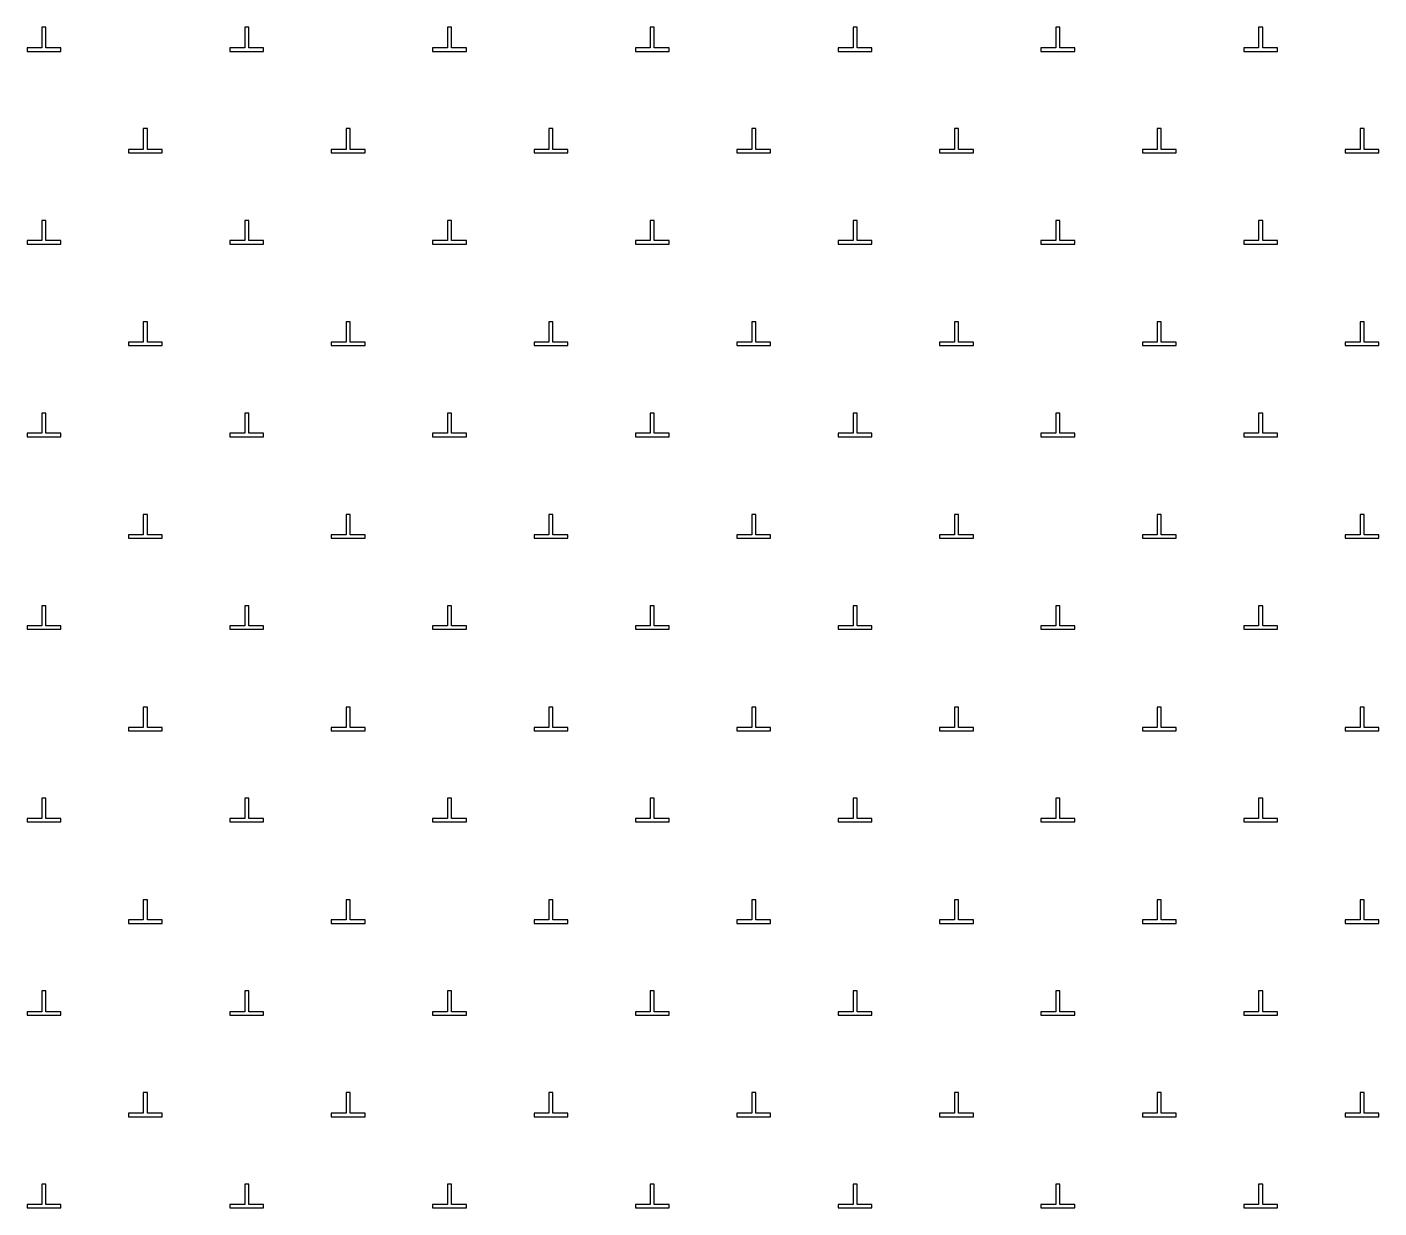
# Model space of a CAD drawing. Extents: x 550890 to 551618, y 1839259 to 1840146.
# Drawn here: x 551498.14 to 551518.14, y 1839970.2 to 1839987.67 of the extents above; entities that cross this region are included whole.
import ezdxf

# ---------------------------------------------------------------- set-up
doc = ezdxf.new("R2010")
doc.units = 0
doc.layers.add('Level 19', color=7, linetype='Continuous')

msp = doc.modelspace()

# ---------------------------------------------------------------- linework, layer by layer
at = {"layer": 'Level 19'}
for p, q in [((551498.42, 1839987.67), (551498.36, 1839987.67)), ((551498.36, 1839987.67), (551498.36, 1839987.36)), ((551498.42, 1839987.36), (551498.42, 1839987.67)), ((551501.42, 1839987.67), (551501.36, 1839987.67)), ((551501.36, 1839987.67), (551501.36, 1839987.36)), ((551501.42, 1839987.36), (551501.42, 1839987.67)), ((551504.42, 1839987.67), (551504.36, 1839987.67)), ((551504.36, 1839987.67), (551504.36, 1839987.36)), ((551504.42, 1839987.36), (551504.42, 1839987.67)), ((551507.42, 1839987.67), (551507.36, 1839987.67)), ((551507.36, 1839987.67), (551507.36, 1839987.36)), ((551507.42, 1839987.36), (551507.42, 1839987.67)), ((551510.42, 1839987.67), (551510.36, 1839987.67)), ((551510.36, 1839987.67), (551510.36, 1839987.36)), ((551510.42, 1839987.36), (551510.42, 1839987.67)), ((551513.42, 1839987.67), (551513.36, 1839987.67)), ((551513.36, 1839987.67), (551513.36, 1839987.36)), ((551513.42, 1839987.36), (551513.42, 1839987.67)), ((551516.42, 1839987.67), (551516.36, 1839987.67)), ((551516.36, 1839987.67), (551516.36, 1839987.36)), ((551516.42, 1839987.36), (551516.42, 1839987.67)), ((551498.36, 1839987.36), (551498.14, 1839987.36)), ((551498.14, 1839987.36), (551498.14, 1839987.31)), ((551498.14, 1839987.31), (551498.64, 1839987.31)), ((551498.64, 1839987.36), (551498.42, 1839987.36)), ((551498.64, 1839987.31), (551498.64, 1839987.36)), ((551501.36, 1839987.36), (551501.14, 1839987.36)), ((551501.14, 1839987.36), (551501.14, 1839987.31)), ((551501.14, 1839987.31), (551501.64, 1839987.31)), ((551501.64, 1839987.36), (551501.42, 1839987.36)), ((551501.64, 1839987.31), (551501.64, 1839987.36)), ((551504.36, 1839987.36), (551504.14, 1839987.36)), ((551504.14, 1839987.36), (551504.14, 1839987.31)), ((551504.14, 1839987.31), (551504.64, 1839987.31)), ((551504.64, 1839987.36), (551504.42, 1839987.36)), ((551504.64, 1839987.31), (551504.64, 1839987.36)), ((551507.36, 1839987.36), (551507.14, 1839987.36)), ((551507.14, 1839987.36), (551507.14, 1839987.31)), ((551507.14, 1839987.31), (551507.64, 1839987.31)), ((551507.64, 1839987.36), (551507.42, 1839987.36)), ((551507.64, 1839987.31), (551507.64, 1839987.36)), ((551510.36, 1839987.36), (551510.14, 1839987.36)), ((551510.14, 1839987.36), (551510.14, 1839987.31)), ((551510.14, 1839987.31), (551510.64, 1839987.31)), ((551510.64, 1839987.36), (551510.42, 1839987.36)), ((551510.64, 1839987.31), (551510.64, 1839987.36)), ((551513.36, 1839987.36), (551513.14, 1839987.36)), ((551513.14, 1839987.36), (551513.14, 1839987.31)), ((551513.14, 1839987.31), (551513.64, 1839987.31)), ((551513.64, 1839987.36), (551513.42, 1839987.36)), ((551513.64, 1839987.31), (551513.64, 1839987.36)), ((551516.36, 1839987.36), (551516.14, 1839987.36)), ((551516.14, 1839987.36), (551516.14, 1839987.31)), ((551516.14, 1839987.31), (551516.64, 1839987.31)), ((551516.64, 1839987.36), (551516.42, 1839987.36)), ((551516.64, 1839987.31), (551516.64, 1839987.36)), ((551499.92, 1839986.17), (551499.86, 1839986.17)), ((551499.86, 1839986.17), (551499.86, 1839985.86)), ((551499.92, 1839985.86), (551499.92, 1839986.17)), ((551502.92, 1839986.17), (551502.86, 1839986.17)), ((551502.86, 1839986.17), (551502.86, 1839985.86)), ((551502.92, 1839985.86), (551502.92, 1839986.17)), ((551505.92, 1839986.17), (551505.86, 1839986.17)), ((551505.86, 1839986.17), (551505.86, 1839985.86)), ((551505.92, 1839985.86), (551505.92, 1839986.17)), ((551508.92, 1839986.17), (551508.86, 1839986.17)), ((551508.86, 1839986.17), (551508.86, 1839985.86)), ((551508.92, 1839985.86), (551508.92, 1839986.17)), ((551511.92, 1839986.17), (551511.86, 1839986.17)), ((551511.86, 1839986.17), (551511.86, 1839985.86)), ((551511.92, 1839985.86), (551511.92, 1839986.17)), ((551514.92, 1839986.17), (551514.86, 1839986.17)), ((551514.86, 1839986.17), (551514.86, 1839985.86)), ((551514.92, 1839985.86), (551514.92, 1839986.17)), ((551517.92, 1839986.17), (551517.86, 1839986.17)), ((551517.86, 1839986.17), (551517.86, 1839985.86)), ((551517.92, 1839985.86), (551517.92, 1839986.17)), ((551499.86, 1839985.86), (551499.64, 1839985.86)), ((551499.64, 1839985.86), (551499.64, 1839985.81)), ((551499.64, 1839985.81), (551500.14, 1839985.81)), ((551500.14, 1839985.86), (551499.92, 1839985.86)), ((551500.14, 1839985.81), (551500.14, 1839985.86)), ((551502.86, 1839985.86), (551502.64, 1839985.86)), ((551502.64, 1839985.86), (551502.64, 1839985.81)), ((551502.64, 1839985.81), (551503.14, 1839985.81)), ((551503.14, 1839985.86), (551502.92, 1839985.86)), ((551503.14, 1839985.81), (551503.14, 1839985.86)), ((551505.86, 1839985.86), (551505.64, 1839985.86)), ((551505.64, 1839985.86), (551505.64, 1839985.81)), ((551505.64, 1839985.81), (551506.14, 1839985.81)), ((551506.14, 1839985.86), (551505.92, 1839985.86)), ((551506.14, 1839985.81), (551506.14, 1839985.86)), ((551508.86, 1839985.86), (551508.64, 1839985.86)), ((551508.64, 1839985.86), (551508.64, 1839985.81)), ((551508.64, 1839985.81), (551509.14, 1839985.81)), ((551509.14, 1839985.86), (551508.92, 1839985.86)), ((551509.14, 1839985.81), (551509.14, 1839985.86)), ((551511.86, 1839985.86), (551511.64, 1839985.86)), ((551511.64, 1839985.86), (551511.64, 1839985.81)), ((551511.64, 1839985.81), (551512.14, 1839985.81)), ((551512.14, 1839985.86), (551511.92, 1839985.86)), ((551512.14, 1839985.81), (551512.14, 1839985.86)), ((551514.86, 1839985.86), (551514.64, 1839985.86)), ((551514.64, 1839985.86), (551514.64, 1839985.81)), ((551514.64, 1839985.81), (551515.14, 1839985.81)), ((551515.14, 1839985.86), (551514.92, 1839985.86)), ((551515.14, 1839985.81), (551515.14, 1839985.86)), ((551517.86, 1839985.86), (551517.64, 1839985.86)), ((551517.64, 1839985.86), (551517.64, 1839985.81)), ((551517.64, 1839985.81), (551518.14, 1839985.81)), ((551518.14, 1839985.86), (551517.92, 1839985.86)), ((551518.14, 1839985.81), (551518.14, 1839985.86)), ((551498.42, 1839984.81), (551498.36, 1839984.81)), ((551498.36, 1839984.81), (551498.36, 1839984.51)), ((551498.42, 1839984.51), (551498.42, 1839984.81)), ((551501.42, 1839984.81), (551501.36, 1839984.81)), ((551501.36, 1839984.81), (551501.36, 1839984.51)), ((551501.42, 1839984.51), (551501.42, 1839984.81)), ((551504.42, 1839984.81), (551504.36, 1839984.81)), ((551504.36, 1839984.81), (551504.36, 1839984.51)), ((551504.42, 1839984.51), (551504.42, 1839984.81)), ((551507.42, 1839984.81), (551507.36, 1839984.81)), ((551507.36, 1839984.81), (551507.36, 1839984.51)), ((551507.42, 1839984.51), (551507.42, 1839984.81)), ((551510.42, 1839984.81), (551510.36, 1839984.81)), ((551510.36, 1839984.81), (551510.36, 1839984.51)), ((551510.42, 1839984.51), (551510.42, 1839984.81)), ((551513.42, 1839984.81), (551513.36, 1839984.81)), ((551513.36, 1839984.81), (551513.36, 1839984.51)), ((551513.42, 1839984.51), (551513.42, 1839984.81)), ((551516.42, 1839984.81), (551516.36, 1839984.81)), ((551516.36, 1839984.81), (551516.36, 1839984.51)), ((551516.42, 1839984.51), (551516.42, 1839984.81)), ((551498.36, 1839984.51), (551498.14, 1839984.51)), ((551498.14, 1839984.51), (551498.14, 1839984.46)), ((551498.14, 1839984.46), (551498.64, 1839984.46)), ((551498.64, 1839984.51), (551498.42, 1839984.51)), ((551498.64, 1839984.46), (551498.64, 1839984.51)), ((551501.36, 1839984.51), (551501.14, 1839984.51)), ((551501.14, 1839984.51), (551501.14, 1839984.46)), ((551501.14, 1839984.46), (551501.64, 1839984.46)), ((551501.64, 1839984.51), (551501.42, 1839984.51)), ((551501.64, 1839984.46), (551501.64, 1839984.51)), ((551504.36, 1839984.51), (551504.14, 1839984.51)), ((551504.14, 1839984.51), (551504.14, 1839984.46)), ((551504.14, 1839984.46), (551504.64, 1839984.46)), ((551504.64, 1839984.51), (551504.42, 1839984.51)), ((551504.64, 1839984.46), (551504.64, 1839984.51)), ((551507.36, 1839984.51), (551507.14, 1839984.51)), ((551507.14, 1839984.51), (551507.14, 1839984.46)), ((551507.14, 1839984.46), (551507.64, 1839984.46)), ((551507.64, 1839984.51), (551507.42, 1839984.51)), ((551507.64, 1839984.46), (551507.64, 1839984.51)), ((551510.36, 1839984.51), (551510.14, 1839984.51)), ((551510.14, 1839984.51), (551510.14, 1839984.46)), ((551510.14, 1839984.46), (551510.64, 1839984.46)), ((551510.64, 1839984.51), (551510.42, 1839984.51)), ((551510.64, 1839984.46), (551510.64, 1839984.51)), ((551513.36, 1839984.51), (551513.14, 1839984.51)), ((551513.14, 1839984.51), (551513.14, 1839984.46)), ((551513.14, 1839984.46), (551513.64, 1839984.46)), ((551513.64, 1839984.51), (551513.42, 1839984.51)), ((551513.64, 1839984.46), (551513.64, 1839984.51)), ((551516.36, 1839984.51), (551516.14, 1839984.51)), ((551516.14, 1839984.51), (551516.14, 1839984.46)), ((551516.14, 1839984.46), (551516.64, 1839984.46)), ((551516.64, 1839984.51), (551516.42, 1839984.51)), ((551516.64, 1839984.46), (551516.64, 1839984.51)), ((551499.92, 1839983.31), (551499.86, 1839983.31)), ((551499.86, 1839983.31), (551499.86, 1839983.01)), ((551499.92, 1839983.01), (551499.92, 1839983.31)), ((551502.92, 1839983.31), (551502.86, 1839983.31)), ((551502.86, 1839983.31), (551502.86, 1839983.01)), ((551502.92, 1839983.01), (551502.92, 1839983.31)), ((551505.92, 1839983.31), (551505.86, 1839983.31)), ((551505.86, 1839983.31), (551505.86, 1839983.01)), ((551505.92, 1839983.01), (551505.92, 1839983.31)), ((551508.92, 1839983.31), (551508.86, 1839983.31)), ((551508.86, 1839983.31), (551508.86, 1839983.01)), ((551508.92, 1839983.01), (551508.92, 1839983.31)), ((551511.92, 1839983.31), (551511.86, 1839983.31)), ((551511.86, 1839983.31), (551511.86, 1839983.01)), ((551511.92, 1839983.01), (551511.92, 1839983.31)), ((551514.92, 1839983.31), (551514.86, 1839983.31)), ((551514.86, 1839983.31), (551514.86, 1839983.01)), ((551514.92, 1839983.01), (551514.92, 1839983.31)), ((551517.92, 1839983.31), (551517.86, 1839983.31)), ((551517.86, 1839983.31), (551517.86, 1839983.01)), ((551517.92, 1839983.01), (551517.92, 1839983.31)), ((551499.86, 1839983.01), (551499.64, 1839983.01)), ((551499.64, 1839983.01), (551499.64, 1839982.96)), ((551500.14, 1839983.01), (551499.92, 1839983.01)), ((551500.14, 1839982.96), (551500.14, 1839983.01)), ((551502.86, 1839983.01), (551502.64, 1839983.01)), ((551502.64, 1839983.01), (551502.64, 1839982.96)), ((551503.14, 1839983.01), (551502.92, 1839983.01)), ((551503.14, 1839982.96), (551503.14, 1839983.01)), ((551505.86, 1839983.01), (551505.64, 1839983.01)), ((551505.64, 1839983.01), (551505.64, 1839982.96)), ((551506.14, 1839983.01), (551505.92, 1839983.01)), ((551506.14, 1839982.96), (551506.14, 1839983.01)), ((551508.86, 1839983.01), (551508.64, 1839983.01)), ((551508.64, 1839983.01), (551508.64, 1839982.96)), ((551509.14, 1839983.01), (551508.92, 1839983.01)), ((551509.14, 1839982.96), (551509.14, 1839983.01)), ((551511.86, 1839983.01), (551511.64, 1839983.01)), ((551511.64, 1839983.01), (551511.64, 1839982.96)), ((551512.14, 1839983.01), (551511.92, 1839983.01)), ((551512.14, 1839982.96), (551512.14, 1839983.01)), ((551514.86, 1839983.01), (551514.64, 1839983.01)), ((551514.64, 1839983.01), (551514.64, 1839982.96)), ((551515.14, 1839983.01), (551514.92, 1839983.01)), ((551515.14, 1839982.96), (551515.14, 1839983.01)), ((551517.86, 1839983.01), (551517.64, 1839983.01)), ((551517.64, 1839983.01), (551517.64, 1839982.96)), ((551518.14, 1839983.01), (551517.92, 1839983.01)), ((551518.14, 1839982.96), (551518.14, 1839983.01)), ((551499.64, 1839982.96), (551500.14, 1839982.96)), ((551502.64, 1839982.96), (551503.14, 1839982.96)), ((551505.64, 1839982.96), (551506.14, 1839982.96)), ((551508.64, 1839982.96), (551509.14, 1839982.96)), ((551511.64, 1839982.96), (551512.14, 1839982.96)), ((551514.64, 1839982.96), (551515.14, 1839982.96)), ((551517.64, 1839982.96), (551518.14, 1839982.96)), ((551498.42, 1839981.96), (551498.36, 1839981.96)), ((551498.36, 1839981.96), (551498.36, 1839981.66)), ((551498.42, 1839981.66), (551498.42, 1839981.96)), ((551501.42, 1839981.96), (551501.36, 1839981.96)), ((551501.36, 1839981.96), (551501.36, 1839981.66)), ((551501.42, 1839981.66), (551501.42, 1839981.96)), ((551504.42, 1839981.96), (551504.36, 1839981.96)), ((551504.36, 1839981.96), (551504.36, 1839981.66)), ((551504.42, 1839981.66), (551504.42, 1839981.96)), ((551507.42, 1839981.96), (551507.36, 1839981.96)), ((551507.36, 1839981.96), (551507.36, 1839981.66)), ((551507.42, 1839981.66), (551507.42, 1839981.96)), ((551510.42, 1839981.96), (551510.36, 1839981.96)), ((551510.36, 1839981.96), (551510.36, 1839981.66)), ((551510.42, 1839981.66), (551510.42, 1839981.96)), ((551513.42, 1839981.96), (551513.36, 1839981.96)), ((551513.36, 1839981.96), (551513.36, 1839981.66)), ((551513.42, 1839981.66), (551513.42, 1839981.96)), ((551516.42, 1839981.96), (551516.36, 1839981.96)), ((551516.36, 1839981.96), (551516.36, 1839981.66)), ((551516.42, 1839981.66), (551516.42, 1839981.96)), ((551498.36, 1839981.66), (551498.14, 1839981.66)), ((551498.14, 1839981.66), (551498.14, 1839981.61)), ((551498.14, 1839981.61), (551498.64, 1839981.61)), ((551498.64, 1839981.66), (551498.42, 1839981.66)), ((551498.64, 1839981.61), (551498.64, 1839981.66)), ((551501.36, 1839981.66), (551501.14, 1839981.66)), ((551501.14, 1839981.66), (551501.14, 1839981.61)), ((551501.14, 1839981.61), (551501.64, 1839981.61)), ((551501.64, 1839981.66), (551501.42, 1839981.66)), ((551501.64, 1839981.61), (551501.64, 1839981.66)), ((551504.36, 1839981.66), (551504.14, 1839981.66)), ((551504.14, 1839981.66), (551504.14, 1839981.61)), ((551504.14, 1839981.61), (551504.64, 1839981.61)), ((551504.64, 1839981.66), (551504.42, 1839981.66)), ((551504.64, 1839981.61), (551504.64, 1839981.66)), ((551507.36, 1839981.66), (551507.14, 1839981.66)), ((551507.14, 1839981.66), (551507.14, 1839981.61)), ((551507.14, 1839981.61), (551507.64, 1839981.61)), ((551507.64, 1839981.66), (551507.42, 1839981.66)), ((551507.64, 1839981.61), (551507.64, 1839981.66)), ((551510.36, 1839981.66), (551510.14, 1839981.66)), ((551510.14, 1839981.66), (551510.14, 1839981.61)), ((551510.14, 1839981.61), (551510.64, 1839981.61)), ((551510.64, 1839981.66), (551510.42, 1839981.66)), ((551510.64, 1839981.61), (551510.64, 1839981.66)), ((551513.36, 1839981.66), (551513.14, 1839981.66)), ((551513.14, 1839981.66), (551513.14, 1839981.61)), ((551513.14, 1839981.61), (551513.64, 1839981.61)), ((551513.64, 1839981.66), (551513.42, 1839981.66)), ((551513.64, 1839981.61), (551513.64, 1839981.66)), ((551516.36, 1839981.66), (551516.14, 1839981.66)), ((551516.14, 1839981.66), (551516.14, 1839981.61)), ((551516.14, 1839981.61), (551516.64, 1839981.61)), ((551516.64, 1839981.66), (551516.42, 1839981.66)), ((551516.64, 1839981.61), (551516.64, 1839981.66)), ((551499.92, 1839980.46), (551499.86, 1839980.46)), ((551499.86, 1839980.46), (551499.86, 1839980.16)), ((551499.92, 1839980.16), (551499.92, 1839980.46)), ((551502.92, 1839980.46), (551502.86, 1839980.46)), ((551502.86, 1839980.46), (551502.86, 1839980.16)), ((551502.92, 1839980.16), (551502.92, 1839980.46)), ((551505.92, 1839980.46), (551505.86, 1839980.46)), ((551505.86, 1839980.46), (551505.86, 1839980.16)), ((551505.92, 1839980.16), (551505.92, 1839980.46)), ((551508.92, 1839980.46), (551508.86, 1839980.46)), ((551508.86, 1839980.46), (551508.86, 1839980.16)), ((551508.92, 1839980.16), (551508.92, 1839980.46)), ((551511.92, 1839980.46), (551511.86, 1839980.46)), ((551511.86, 1839980.46), (551511.86, 1839980.16)), ((551511.92, 1839980.16), (551511.92, 1839980.46)), ((551514.92, 1839980.46), (551514.86, 1839980.46)), ((551514.86, 1839980.46), (551514.86, 1839980.16)), ((551514.92, 1839980.16), (551514.92, 1839980.46)), ((551517.92, 1839980.46), (551517.86, 1839980.46)), ((551517.86, 1839980.46), (551517.86, 1839980.16)), ((551517.92, 1839980.16), (551517.92, 1839980.46)), ((551499.86, 1839980.16), (551499.64, 1839980.16)), ((551499.64, 1839980.16), (551499.64, 1839980.11)), ((551499.64, 1839980.11), (551500.14, 1839980.11)), ((551500.14, 1839980.16), (551499.92, 1839980.16)), ((551500.14, 1839980.11), (551500.14, 1839980.16)), ((551502.86, 1839980.16), (551502.64, 1839980.16)), ((551502.64, 1839980.16), (551502.64, 1839980.11)), ((551502.64, 1839980.11), (551503.14, 1839980.11)), ((551503.14, 1839980.16), (551502.92, 1839980.16)), ((551503.14, 1839980.11), (551503.14, 1839980.16)), ((551505.86, 1839980.16), (551505.64, 1839980.16)), ((551505.64, 1839980.16), (551505.64, 1839980.11)), ((551505.64, 1839980.11), (551506.14, 1839980.11)), ((551506.14, 1839980.16), (551505.92, 1839980.16)), ((551506.14, 1839980.11), (551506.14, 1839980.16)), ((551508.86, 1839980.16), (551508.64, 1839980.16)), ((551508.64, 1839980.16), (551508.64, 1839980.11)), ((551508.64, 1839980.11), (551509.14, 1839980.11)), ((551509.14, 1839980.16), (551508.92, 1839980.16)), ((551509.14, 1839980.11), (551509.14, 1839980.16)), ((551511.86, 1839980.16), (551511.64, 1839980.16)), ((551511.64, 1839980.16), (551511.64, 1839980.11)), ((551511.64, 1839980.11), (551512.14, 1839980.11)), ((551512.14, 1839980.16), (551511.92, 1839980.16)), ((551512.14, 1839980.11), (551512.14, 1839980.16)), ((551514.86, 1839980.16), (551514.64, 1839980.16)), ((551514.64, 1839980.16), (551514.64, 1839980.11)), ((551514.64, 1839980.11), (551515.14, 1839980.11)), ((551515.14, 1839980.16), (551514.92, 1839980.16)), ((551515.14, 1839980.11), (551515.14, 1839980.16)), ((551517.86, 1839980.16), (551517.64, 1839980.16)), ((551517.64, 1839980.16), (551517.64, 1839980.11)), ((551517.64, 1839980.11), (551518.14, 1839980.11)), ((551518.14, 1839980.16), (551517.92, 1839980.16)), ((551518.14, 1839980.11), (551518.14, 1839980.16)), ((551498.42, 1839979.11), (551498.36, 1839979.11)), ((551498.36, 1839979.11), (551498.36, 1839978.81)), ((551498.42, 1839978.81), (551498.42, 1839979.11)), ((551501.42, 1839979.11), (551501.36, 1839979.11)), ((551501.36, 1839979.11), (551501.36, 1839978.81)), ((551501.42, 1839978.81), (551501.42, 1839979.11)), ((551504.42, 1839979.11), (551504.36, 1839979.11)), ((551504.36, 1839979.11), (551504.36, 1839978.81)), ((551504.42, 1839978.81), (551504.42, 1839979.11)), ((551507.42, 1839979.11), (551507.36, 1839979.11)), ((551507.36, 1839979.11), (551507.36, 1839978.81)), ((551507.42, 1839978.81), (551507.42, 1839979.11)), ((551510.42, 1839979.11), (551510.36, 1839979.11)), ((551510.36, 1839979.11), (551510.36, 1839978.81)), ((551510.42, 1839978.81), (551510.42, 1839979.11)), ((551513.42, 1839979.11), (551513.36, 1839979.11)), ((551513.36, 1839979.11), (551513.36, 1839978.81)), ((551513.42, 1839978.81), (551513.42, 1839979.11)), ((551516.42, 1839979.11), (551516.36, 1839979.11)), ((551516.36, 1839979.11), (551516.36, 1839978.81)), ((551516.42, 1839978.81), (551516.42, 1839979.11)), ((551498.36, 1839978.81), (551498.14, 1839978.81)), ((551498.14, 1839978.81), (551498.14, 1839978.76)), ((551498.64, 1839978.81), (551498.42, 1839978.81)), ((551498.64, 1839978.76), (551498.64, 1839978.81)), ((551501.36, 1839978.81), (551501.14, 1839978.81)), ((551501.14, 1839978.81), (551501.14, 1839978.76)), ((551501.64, 1839978.81), (551501.42, 1839978.81)), ((551501.64, 1839978.76), (551501.64, 1839978.81)), ((551504.36, 1839978.81), (551504.14, 1839978.81)), ((551504.14, 1839978.81), (551504.14, 1839978.76)), ((551504.64, 1839978.81), (551504.42, 1839978.81)), ((551504.64, 1839978.76), (551504.64, 1839978.81)), ((551507.36, 1839978.81), (551507.14, 1839978.81)), ((551507.14, 1839978.81), (551507.14, 1839978.76)), ((551507.64, 1839978.81), (551507.42, 1839978.81)), ((551507.64, 1839978.76), (551507.64, 1839978.81)), ((551510.36, 1839978.81), (551510.14, 1839978.81)), ((551510.14, 1839978.81), (551510.14, 1839978.76)), ((551510.64, 1839978.81), (551510.42, 1839978.81)), ((551510.64, 1839978.76), (551510.64, 1839978.81)), ((551513.36, 1839978.81), (551513.14, 1839978.81)), ((551513.14, 1839978.81), (551513.14, 1839978.76)), ((551513.64, 1839978.81), (551513.42, 1839978.81)), ((551513.64, 1839978.76), (551513.64, 1839978.81)), ((551516.36, 1839978.81), (551516.14, 1839978.81)), ((551516.14, 1839978.81), (551516.14, 1839978.76)), ((551516.64, 1839978.81), (551516.42, 1839978.81)), ((551516.64, 1839978.76), (551516.64, 1839978.81)), ((551498.14, 1839978.76), (551498.64, 1839978.76)), ((551501.14, 1839978.76), (551501.64, 1839978.76)), ((551504.14, 1839978.76), (551504.64, 1839978.76)), ((551507.14, 1839978.76), (551507.64, 1839978.76)), ((551510.14, 1839978.76), (551510.64, 1839978.76)), ((551513.14, 1839978.76), (551513.64, 1839978.76)), ((551516.14, 1839978.76), (551516.64, 1839978.76)), ((551499.92, 1839977.61), (551499.86, 1839977.61)), ((551499.86, 1839977.61), (551499.86, 1839977.31)), ((551499.92, 1839977.31), (551499.92, 1839977.61)), ((551502.92, 1839977.61), (551502.86, 1839977.61)), ((551502.86, 1839977.61), (551502.86, 1839977.31)), ((551502.92, 1839977.31), (551502.92, 1839977.61)), ((551505.92, 1839977.61), (551505.86, 1839977.61)), ((551505.86, 1839977.61), (551505.86, 1839977.31)), ((551505.92, 1839977.31), (551505.92, 1839977.61)), ((551508.92, 1839977.61), (551508.86, 1839977.61)), ((551508.86, 1839977.61), (551508.86, 1839977.31)), ((551508.92, 1839977.31), (551508.92, 1839977.61)), ((551511.92, 1839977.61), (551511.86, 1839977.61)), ((551511.86, 1839977.61), (551511.86, 1839977.31)), ((551511.92, 1839977.31), (551511.92, 1839977.61)), ((551514.92, 1839977.61), (551514.86, 1839977.61)), ((551514.86, 1839977.61), (551514.86, 1839977.31)), ((551514.92, 1839977.31), (551514.92, 1839977.61)), ((551517.92, 1839977.61), (551517.86, 1839977.61)), ((551517.86, 1839977.61), (551517.86, 1839977.31)), ((551517.92, 1839977.31), (551517.92, 1839977.61)), ((551499.86, 1839977.31), (551499.64, 1839977.31)), ((551499.64, 1839977.31), (551499.64, 1839977.26)), ((551499.64, 1839977.26), (551500.14, 1839977.26)), ((551500.14, 1839977.31), (551499.92, 1839977.31)), ((551500.14, 1839977.26), (551500.14, 1839977.31)), ((551502.86, 1839977.31), (551502.64, 1839977.31)), ((551502.64, 1839977.31), (551502.64, 1839977.26)), ((551502.64, 1839977.26), (551503.14, 1839977.26)), ((551503.14, 1839977.31), (551502.92, 1839977.31)), ((551503.14, 1839977.26), (551503.14, 1839977.31)), ((551505.86, 1839977.31), (551505.64, 1839977.31)), ((551505.64, 1839977.31), (551505.64, 1839977.26)), ((551505.64, 1839977.26), (551506.14, 1839977.26)), ((551506.14, 1839977.31), (551505.92, 1839977.31)), ((551506.14, 1839977.26), (551506.14, 1839977.31)), ((551508.86, 1839977.31), (551508.64, 1839977.31)), ((551508.64, 1839977.31), (551508.64, 1839977.26)), ((551508.64, 1839977.26), (551509.14, 1839977.26)), ((551509.14, 1839977.31), (551508.92, 1839977.31)), ((551509.14, 1839977.26), (551509.14, 1839977.31)), ((551511.86, 1839977.31), (551511.64, 1839977.31)), ((551511.64, 1839977.31), (551511.64, 1839977.26)), ((551511.64, 1839977.26), (551512.14, 1839977.26)), ((551512.14, 1839977.31), (551511.92, 1839977.31)), ((551512.14, 1839977.26), (551512.14, 1839977.31)), ((551514.86, 1839977.31), (551514.64, 1839977.31)), ((551514.64, 1839977.31), (551514.64, 1839977.26)), ((551514.64, 1839977.26), (551515.14, 1839977.26)), ((551515.14, 1839977.31), (551514.92, 1839977.31)), ((551515.14, 1839977.26), (551515.14, 1839977.31)), ((551517.86, 1839977.31), (551517.64, 1839977.31)), ((551517.64, 1839977.31), (551517.64, 1839977.26)), ((551517.64, 1839977.26), (551518.14, 1839977.26)), ((551518.14, 1839977.31), (551517.92, 1839977.31)), ((551518.14, 1839977.26), (551518.14, 1839977.31)), ((551498.42, 1839976.26), (551498.36, 1839976.26)), ((551498.36, 1839976.26), (551498.36, 1839975.96)), ((551498.42, 1839975.96), (551498.42, 1839976.26)), ((551501.42, 1839976.26), (551501.36, 1839976.26)), ((551501.36, 1839976.26), (551501.36, 1839975.96)), ((551501.42, 1839975.96), (551501.42, 1839976.26)), ((551504.42, 1839976.26), (551504.36, 1839976.26)), ((551504.36, 1839976.26), (551504.36, 1839975.96)), ((551504.42, 1839975.96), (551504.42, 1839976.26)), ((551507.42, 1839976.26), (551507.36, 1839976.26)), ((551507.36, 1839976.26), (551507.36, 1839975.96)), ((551507.42, 1839975.96), (551507.42, 1839976.26)), ((551510.42, 1839976.26), (551510.36, 1839976.26)), ((551510.36, 1839976.26), (551510.36, 1839975.96)), ((551510.42, 1839975.96), (551510.42, 1839976.26)), ((551513.42, 1839976.26), (551513.36, 1839976.26)), ((551513.36, 1839976.26), (551513.36, 1839975.96)), ((551513.42, 1839975.96), (551513.42, 1839976.26)), ((551516.42, 1839976.26), (551516.36, 1839976.26)), ((551516.36, 1839976.26), (551516.36, 1839975.96)), ((551516.42, 1839975.96), (551516.42, 1839976.26)), ((551498.36, 1839975.96), (551498.14, 1839975.96)), ((551498.14, 1839975.96), (551498.14, 1839975.91)), ((551498.14, 1839975.91), (551498.64, 1839975.91)), ((551498.64, 1839975.96), (551498.42, 1839975.96)), ((551498.64, 1839975.91), (551498.64, 1839975.96)), ((551501.36, 1839975.96), (551501.14, 1839975.96)), ((551501.14, 1839975.96), (551501.14, 1839975.91)), ((551501.14, 1839975.91), (551501.64, 1839975.91)), ((551501.64, 1839975.96), (551501.42, 1839975.96)), ((551501.64, 1839975.91), (551501.64, 1839975.96)), ((551504.36, 1839975.96), (551504.14, 1839975.96)), ((551504.14, 1839975.96), (551504.14, 1839975.91)), ((551504.14, 1839975.91), (551504.64, 1839975.91)), ((551504.64, 1839975.96), (551504.42, 1839975.96)), ((551504.64, 1839975.91), (551504.64, 1839975.96)), ((551507.36, 1839975.96), (551507.14, 1839975.96)), ((551507.14, 1839975.96), (551507.14, 1839975.91)), ((551507.14, 1839975.91), (551507.64, 1839975.91)), ((551507.64, 1839975.96), (551507.42, 1839975.96)), ((551507.64, 1839975.91), (551507.64, 1839975.96)), ((551510.36, 1839975.96), (551510.14, 1839975.96)), ((551510.14, 1839975.96), (551510.14, 1839975.91)), ((551510.14, 1839975.91), (551510.64, 1839975.91)), ((551510.64, 1839975.96), (551510.42, 1839975.96)), ((551510.64, 1839975.91), (551510.64, 1839975.96)), ((551513.36, 1839975.96), (551513.14, 1839975.96)), ((551513.14, 1839975.96), (551513.14, 1839975.91)), ((551513.14, 1839975.91), (551513.64, 1839975.91)), ((551513.64, 1839975.96), (551513.42, 1839975.96)), ((551513.64, 1839975.91), (551513.64, 1839975.96)), ((551516.36, 1839975.96), (551516.14, 1839975.96)), ((551516.14, 1839975.96), (551516.14, 1839975.91)), ((551516.14, 1839975.91), (551516.64, 1839975.91)), ((551516.64, 1839975.96), (551516.42, 1839975.96)), ((551516.64, 1839975.91), (551516.64, 1839975.96)), ((551499.92, 1839974.76), (551499.86, 1839974.76)), ((551499.86, 1839974.76), (551499.86, 1839974.46)), ((551499.92, 1839974.46), (551499.92, 1839974.76)), ((551502.92, 1839974.76), (551502.86, 1839974.76)), ((551502.86, 1839974.76), (551502.86, 1839974.46)), ((551502.92, 1839974.46), (551502.92, 1839974.76)), ((551505.92, 1839974.76), (551505.86, 1839974.76)), ((551505.86, 1839974.76), (551505.86, 1839974.46)), ((551505.92, 1839974.46), (551505.92, 1839974.76)), ((551508.92, 1839974.76), (551508.86, 1839974.76)), ((551508.86, 1839974.76), (551508.86, 1839974.46)), ((551508.92, 1839974.46), (551508.92, 1839974.76)), ((551511.92, 1839974.76), (551511.86, 1839974.76)), ((551511.86, 1839974.76), (551511.86, 1839974.46)), ((551511.92, 1839974.46), (551511.92, 1839974.76)), ((551514.92, 1839974.76), (551514.86, 1839974.76)), ((551514.86, 1839974.76), (551514.86, 1839974.46)), ((551514.92, 1839974.46), (551514.92, 1839974.76)), ((551517.92, 1839974.76), (551517.86, 1839974.76)), ((551517.86, 1839974.76), (551517.86, 1839974.46)), ((551517.92, 1839974.46), (551517.92, 1839974.76)), ((551499.86, 1839974.46), (551499.64, 1839974.46)), ((551499.64, 1839974.46), (551499.64, 1839974.41)), ((551499.64, 1839974.41), (551500.14, 1839974.41)), ((551500.14, 1839974.46), (551499.92, 1839974.46)), ((551500.14, 1839974.41), (551500.14, 1839974.46)), ((551502.86, 1839974.46), (551502.64, 1839974.46)), ((551502.64, 1839974.46), (551502.64, 1839974.41)), ((551502.64, 1839974.41), (551503.14, 1839974.41)), ((551503.14, 1839974.46), (551502.92, 1839974.46)), ((551503.14, 1839974.41), (551503.14, 1839974.46)), ((551505.86, 1839974.46), (551505.64, 1839974.46)), ((551505.64, 1839974.46), (551505.64, 1839974.41)), ((551505.64, 1839974.41), (551506.14, 1839974.41)), ((551506.14, 1839974.46), (551505.92, 1839974.46)), ((551506.14, 1839974.41), (551506.14, 1839974.46)), ((551508.86, 1839974.46), (551508.64, 1839974.46)), ((551508.64, 1839974.46), (551508.64, 1839974.41)), ((551508.64, 1839974.41), (551509.14, 1839974.41)), ((551509.14, 1839974.46), (551508.92, 1839974.46)), ((551509.14, 1839974.41), (551509.14, 1839974.46)), ((551511.86, 1839974.46), (551511.64, 1839974.46)), ((551511.64, 1839974.46), (551511.64, 1839974.41)), ((551511.64, 1839974.41), (551512.14, 1839974.41)), ((551512.14, 1839974.46), (551511.92, 1839974.46)), ((551512.14, 1839974.41), (551512.14, 1839974.46)), ((551514.86, 1839974.46), (551514.64, 1839974.46)), ((551514.64, 1839974.46), (551514.64, 1839974.41)), ((551514.64, 1839974.41), (551515.14, 1839974.41)), ((551515.14, 1839974.46), (551514.92, 1839974.46)), ((551515.14, 1839974.41), (551515.14, 1839974.46)), ((551517.86, 1839974.46), (551517.64, 1839974.46)), ((551517.64, 1839974.46), (551517.64, 1839974.41)), ((551517.64, 1839974.41), (551518.14, 1839974.41)), ((551518.14, 1839974.46), (551517.92, 1839974.46)), ((551518.14, 1839974.41), (551518.14, 1839974.46)), ((551498.42, 1839973.41), (551498.36, 1839973.41)), ((551498.36, 1839973.41), (551498.36, 1839973.1)), ((551498.42, 1839973.1), (551498.42, 1839973.41)), ((551501.42, 1839973.41), (551501.36, 1839973.41)), ((551501.36, 1839973.41), (551501.36, 1839973.1)), ((551501.42, 1839973.1), (551501.42, 1839973.41)), ((551504.42, 1839973.41), (551504.36, 1839973.41)), ((551504.36, 1839973.41), (551504.36, 1839973.1)), ((551504.42, 1839973.1), (551504.42, 1839973.41)), ((551507.42, 1839973.41), (551507.36, 1839973.41)), ((551507.36, 1839973.41), (551507.36, 1839973.1)), ((551507.42, 1839973.1), (551507.42, 1839973.41)), ((551510.42, 1839973.41), (551510.36, 1839973.41)), ((551510.36, 1839973.41), (551510.36, 1839973.1)), ((551510.42, 1839973.1), (551510.42, 1839973.41)), ((551513.42, 1839973.41), (551513.36, 1839973.41)), ((551513.36, 1839973.41), (551513.36, 1839973.1)), ((551513.42, 1839973.1), (551513.42, 1839973.41)), ((551516.42, 1839973.41), (551516.36, 1839973.41)), ((551516.36, 1839973.41), (551516.36, 1839973.1)), ((551516.42, 1839973.1), (551516.42, 1839973.41)), ((551498.36, 1839973.1), (551498.14, 1839973.1)), ((551498.14, 1839973.1), (551498.14, 1839973.05)), ((551498.14, 1839973.05), (551498.64, 1839973.05)), ((551498.64, 1839973.1), (551498.42, 1839973.1)), ((551498.64, 1839973.05), (551498.64, 1839973.1)), ((551501.36, 1839973.1), (551501.14, 1839973.1)), ((551501.14, 1839973.1), (551501.14, 1839973.05)), ((551501.14, 1839973.05), (551501.64, 1839973.05)), ((551501.64, 1839973.1), (551501.42, 1839973.1)), ((551501.64, 1839973.05), (551501.64, 1839973.1)), ((551504.36, 1839973.1), (551504.14, 1839973.1)), ((551504.14, 1839973.1), (551504.14, 1839973.05)), ((551504.14, 1839973.05), (551504.64, 1839973.05)), ((551504.64, 1839973.1), (551504.42, 1839973.1)), ((551504.64, 1839973.05), (551504.64, 1839973.1)), ((551507.36, 1839973.1), (551507.14, 1839973.1)), ((551507.14, 1839973.1), (551507.14, 1839973.05)), ((551507.14, 1839973.05), (551507.64, 1839973.05)), ((551507.64, 1839973.1), (551507.42, 1839973.1)), ((551507.64, 1839973.05), (551507.64, 1839973.1)), ((551510.36, 1839973.1), (551510.14, 1839973.1)), ((551510.14, 1839973.1), (551510.14, 1839973.05)), ((551510.14, 1839973.05), (551510.64, 1839973.05)), ((551510.64, 1839973.1), (551510.42, 1839973.1)), ((551510.64, 1839973.05), (551510.64, 1839973.1)), ((551513.36, 1839973.1), (551513.14, 1839973.1)), ((551513.14, 1839973.1), (551513.14, 1839973.05)), ((551513.14, 1839973.05), (551513.64, 1839973.05)), ((551513.64, 1839973.1), (551513.42, 1839973.1)), ((551513.64, 1839973.05), (551513.64, 1839973.1)), ((551516.36, 1839973.1), (551516.14, 1839973.1)), ((551516.14, 1839973.1), (551516.14, 1839973.05)), ((551516.14, 1839973.05), (551516.64, 1839973.05)), ((551516.64, 1839973.1), (551516.42, 1839973.1)), ((551516.64, 1839973.05), (551516.64, 1839973.1)), ((551499.92, 1839971.91), (551499.86, 1839971.91)), ((551499.86, 1839971.91), (551499.86, 1839971.6)), ((551499.92, 1839971.6), (551499.92, 1839971.91)), ((551502.92, 1839971.91), (551502.86, 1839971.91)), ((551502.86, 1839971.91), (551502.86, 1839971.6)), ((551502.92, 1839971.6), (551502.92, 1839971.91)), ((551505.92, 1839971.91), (551505.86, 1839971.91)), ((551505.86, 1839971.91), (551505.86, 1839971.6)), ((551505.92, 1839971.6), (551505.92, 1839971.91)), ((551508.92, 1839971.91), (551508.86, 1839971.91)), ((551508.86, 1839971.91), (551508.86, 1839971.6)), ((551508.92, 1839971.6), (551508.92, 1839971.91)), ((551511.92, 1839971.91), (551511.86, 1839971.91)), ((551511.86, 1839971.91), (551511.86, 1839971.6)), ((551511.92, 1839971.6), (551511.92, 1839971.91)), ((551514.92, 1839971.91), (551514.86, 1839971.91)), ((551514.86, 1839971.91), (551514.86, 1839971.6)), ((551514.92, 1839971.6), (551514.92, 1839971.91)), ((551517.92, 1839971.91), (551517.86, 1839971.91)), ((551517.86, 1839971.91), (551517.86, 1839971.6)), ((551517.92, 1839971.6), (551517.92, 1839971.91)), ((551499.86, 1839971.6), (551499.64, 1839971.6)), ((551499.64, 1839971.6), (551499.64, 1839971.55)), ((551500.14, 1839971.6), (551499.92, 1839971.6)), ((551500.14, 1839971.55), (551500.14, 1839971.6)), ((551502.86, 1839971.6), (551502.64, 1839971.6)), ((551502.64, 1839971.6), (551502.64, 1839971.55)), ((551503.14, 1839971.6), (551502.92, 1839971.6)), ((551503.14, 1839971.55), (551503.14, 1839971.6)), ((551505.86, 1839971.6), (551505.64, 1839971.6)), ((551505.64, 1839971.6), (551505.64, 1839971.55)), ((551506.14, 1839971.6), (551505.92, 1839971.6)), ((551506.14, 1839971.55), (551506.14, 1839971.6)), ((551508.86, 1839971.6), (551508.64, 1839971.6)), ((551508.64, 1839971.6), (551508.64, 1839971.55)), ((551509.14, 1839971.6), (551508.92, 1839971.6)), ((551509.14, 1839971.55), (551509.14, 1839971.6)), ((551511.86, 1839971.6), (551511.64, 1839971.6)), ((551511.64, 1839971.6), (551511.64, 1839971.55)), ((551512.14, 1839971.6), (551511.92, 1839971.6)), ((551512.14, 1839971.55), (551512.14, 1839971.6)), ((551514.86, 1839971.6), (551514.64, 1839971.6)), ((551514.64, 1839971.6), (551514.64, 1839971.55)), ((551515.14, 1839971.6), (551514.92, 1839971.6)), ((551515.14, 1839971.55), (551515.14, 1839971.6)), ((551517.86, 1839971.6), (551517.64, 1839971.6)), ((551517.64, 1839971.6), (551517.64, 1839971.55)), ((551518.14, 1839971.6), (551517.92, 1839971.6)), ((551518.14, 1839971.55), (551518.14, 1839971.6)), ((551499.64, 1839971.55), (551500.14, 1839971.55)), ((551502.64, 1839971.55), (551503.14, 1839971.55)), ((551505.64, 1839971.55), (551506.14, 1839971.55)), ((551508.64, 1839971.55), (551509.14, 1839971.55)), ((551511.64, 1839971.55), (551512.14, 1839971.55)), ((551514.64, 1839971.55), (551515.14, 1839971.55)), ((551517.64, 1839971.55), (551518.14, 1839971.55)), ((551498.42, 1839970.55), (551498.36, 1839970.55)), ((551498.36, 1839970.55), (551498.36, 1839970.25)), ((551498.42, 1839970.25), (551498.42, 1839970.55)), ((551501.42, 1839970.55), (551501.36, 1839970.55)), ((551501.36, 1839970.55), (551501.36, 1839970.25)), ((551501.42, 1839970.25), (551501.42, 1839970.55)), ((551504.42, 1839970.55), (551504.36, 1839970.55)), ((551504.36, 1839970.55), (551504.36, 1839970.25)), ((551504.42, 1839970.25), (551504.42, 1839970.55)), ((551507.42, 1839970.55), (551507.36, 1839970.55)), ((551507.36, 1839970.55), (551507.36, 1839970.25)), ((551507.42, 1839970.25), (551507.42, 1839970.55)), ((551510.42, 1839970.55), (551510.36, 1839970.55)), ((551510.36, 1839970.55), (551510.36, 1839970.25)), ((551510.42, 1839970.25), (551510.42, 1839970.55)), ((551513.42, 1839970.55), (551513.36, 1839970.55)), ((551513.36, 1839970.55), (551513.36, 1839970.25)), ((551513.42, 1839970.25), (551513.42, 1839970.55)), ((551516.42, 1839970.55), (551516.36, 1839970.55)), ((551516.36, 1839970.55), (551516.36, 1839970.25)), ((551516.42, 1839970.25), (551516.42, 1839970.55)), ((551498.36, 1839970.25), (551498.14, 1839970.25)), ((551498.14, 1839970.25), (551498.14, 1839970.2)), ((551498.14, 1839970.2), (551498.64, 1839970.2)), ((551498.64, 1839970.25), (551498.42, 1839970.25)), ((551498.64, 1839970.2), (551498.64, 1839970.25)), ((551501.36, 1839970.25), (551501.14, 1839970.25)), ((551501.14, 1839970.25), (551501.14, 1839970.2)), ((551501.14, 1839970.2), (551501.64, 1839970.2)), ((551501.64, 1839970.25), (551501.42, 1839970.25)), ((551501.64, 1839970.2), (551501.64, 1839970.25)), ((551504.36, 1839970.25), (551504.14, 1839970.25)), ((551504.14, 1839970.25), (551504.14, 1839970.2)), ((551504.14, 1839970.2), (551504.64, 1839970.2)), ((551504.64, 1839970.25), (551504.42, 1839970.25)), ((551504.64, 1839970.2), (551504.64, 1839970.25)), ((551507.36, 1839970.25), (551507.14, 1839970.25)), ((551507.14, 1839970.25), (551507.14, 1839970.2)), ((551507.14, 1839970.2), (551507.64, 1839970.2)), ((551507.64, 1839970.25), (551507.42, 1839970.25)), ((551507.64, 1839970.2), (551507.64, 1839970.25)), ((551510.36, 1839970.25), (551510.14, 1839970.25)), ((551510.14, 1839970.25), (551510.14, 1839970.2)), ((551510.14, 1839970.2), (551510.64, 1839970.2)), ((551510.64, 1839970.25), (551510.42, 1839970.25)), ((551510.64, 1839970.2), (551510.64, 1839970.25)), ((551513.36, 1839970.25), (551513.14, 1839970.25)), ((551513.14, 1839970.25), (551513.14, 1839970.2)), ((551513.14, 1839970.2), (551513.64, 1839970.2)), ((551513.64, 1839970.25), (551513.42, 1839970.25)), ((551513.64, 1839970.2), (551513.64, 1839970.25)), ((551516.36, 1839970.25), (551516.14, 1839970.25)), ((551516.14, 1839970.25), (551516.14, 1839970.2)), ((551516.14, 1839970.2), (551516.64, 1839970.2)), ((551516.64, 1839970.25), (551516.42, 1839970.25)), ((551516.64, 1839970.2), (551516.64, 1839970.25))]:
    msp.add_line(p, q, dxfattribs=at)

doc.saveas('drawing.dxf')
